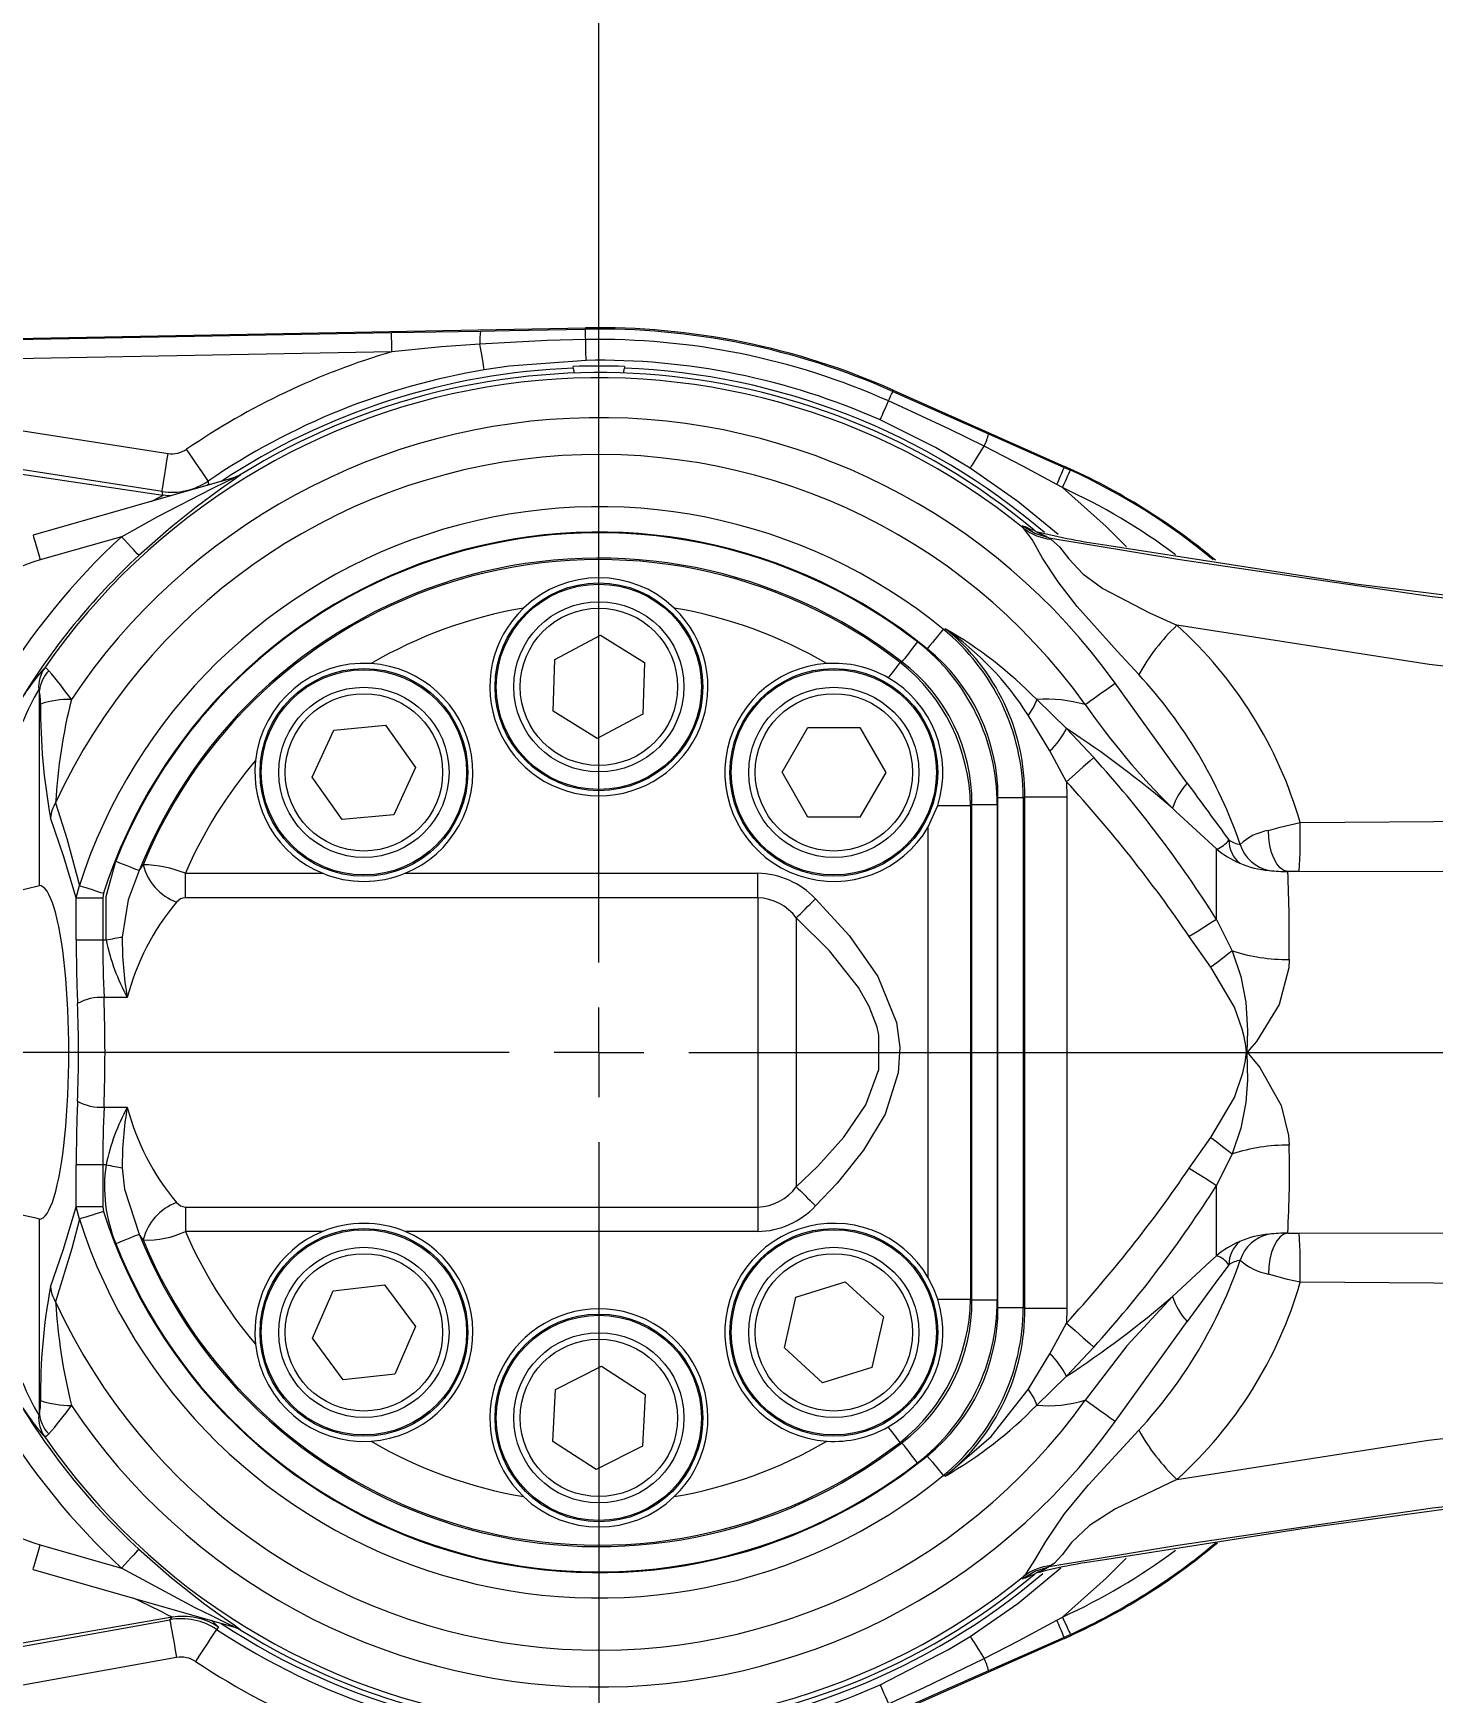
# Model space of a CAD drawing. Header units: millimetres. Extents: x 26 to 585, y 36 to 406.
# Drawn here: x 182.99 to 193.91, y 377.75 to 390.69 of the extents above; entities that cross this region are included whole.
import ezdxf

# ---------------------------------------------------------------- set-up
doc = ezdxf.new("R2010")
doc.units = ezdxf.units.MM
doc.styles.add('SLDTEXTSTYLE0', font='TXT', dxfattribs={"width": 0.605})
doc.dimstyles.new('SLDDIMSTYLE0', dxfattribs={"dimtxt": 3.5, "dimasz": 3.5, "dimexe": 0, "dimexo": 0.0625, "dimgap": 0.875, "dimtad": 1, "dimtoh": 1, "dimlfac": 10, "dimrnd": 1e-09, "dimzin": 12, "dimdsep": 46, "dimtxsty": 'SLDTEXTSTYLE0', "dimsah": 1, "dimcen": 0.09, "dimadec": 0, "dimazin": 0, "dimtfac": 1, "dimtdec": 3, "dimtofl": 0, "dimtmove": 0, "dimatfit": 3, "dimfxl": 1, "dimfrac": 2, "dimtolj": 1, "dimtzin": 12, "dimarcsym": 0})

# ---------------------------------------------------------------- blocks, each defined once
blk = doc.blocks.new('*D4')
at = {"color": 7, "linetype": 'Continuous', "lineweight": 0, "transparency": 16777216}
for p, q in [((115.108, 371.096), (115.108, 397.429)), ((187.405, 390.692), (187.405, 397.429)), ((115.108, 395.929), (187.405, 395.929))]:
    blk.add_line(p, q, dxfattribs=at)
for points in [[(115.108, 395.929), (118.608, 395.39), (118.608, 396.467)], [(187.405, 395.929), (183.905, 396.467), (183.905, 395.39)]]:
    blk.add_solid(points, dxfattribs=at)
at = {"color": 7, "linetype": 'Continuous', "lineweight": 0, "transparency": 16777216, "insert": (147.249, 400.441), "char_height": 3.5, "attachment_point": 1, "style": 'SLDTEXTSTYLE0'}
blk.add_mtext('723', dxfattribs=at)
blk = doc.blocks.new('*D9')
at = {"color": 7, "linetype": 'Continuous', "lineweight": 0, "transparency": 16777216}
for p, q in [((187.405, 390.692), (187.405, 397.429)), ((207.405, 386.646), (207.405, 397.429)), ((207.405, 395.929), (187.405, 395.929))]:
    blk.add_line(p, q, dxfattribs=at)
for points in [[(187.405, 395.929), (190.905, 395.39), (190.905, 396.467)], [(207.405, 395.929), (203.905, 396.467), (203.905, 395.39)]]:
    blk.add_solid(points, dxfattribs=at)
at = {"color": 7, "linetype": 'Continuous', "lineweight": 0, "transparency": 16777216, "insert": (193.398, 400.441), "char_height": 3.5, "attachment_point": 1, "style": 'SLDTEXTSTYLE0'}
blk.add_mtext('200', dxfattribs=at)
blk = doc.blocks.new('SW_CENTERMARKSYMBOL_2')
at = {"color": 0, "linetype": 'Continuous', "lineweight": 0}
for p, q in [((0, 0.7), (0, 7.945)), ((0, 0), (0, 0.35)), ((-0.7, 0), (-11.116, 0)), ((0, 0), (-0.35, 0)), ((0, 0), (0, -0.35)), ((0, 0), (0.35, 0)), ((0.7, 0), (23.753, 0)), ((0, -0.7), (0, -7.793))]:
    blk.add_line(p, q, dxfattribs=at)

msp = doc.modelspace()

# ---------------------------------------------------------------- linework, layer by layer
at = {"color": 7, "linetype": 'Continuous', "lineweight": 15}
for p, q in [((177.00463, 388.204596), (187.299998, 388.395295)), ((180.889965, 388.26829), (185.787834, 388.359008)), ((185.787834, 388.359008), (186.482573, 388.370619)), ((187.300194, 388.384722), (187.299998, 388.395295)), ((185.790605, 388.209245), (181.625236, 388.132093)), ((187.205292, 388.079999), (187.204642, 388.094101)), ((187.205292, 388.079999), (187.21192, 388.042758)), ((187.597341, 388.042758), (187.603969, 388.079999)), ((187.604619, 388.094101), (187.603969, 388.079999)), ((189.695651, 387.899361), (189.699943, 387.909017)), ((189.695651, 387.899361), (190.44329, 387.568102)), ((189.699943, 387.909017), (191.03588, 387.315069)), ((181.836815, 387.759266), (184.045685, 387.41592)), ((190.44329, 387.568102), (191.032518, 387.307511)), ((183.999641, 387.119506), (181.826306, 387.457357)), ((181.891728, 387.40376), (184.004504, 387.091241)), ((191.032518, 387.307511), (191.03588, 387.315069)), ((191.032518, 387.307511), (191.08097, 387.28566)), ((184.557028, 387.225971), (182.99414, 386.777816)), ((184.358586, 387.200842), (184.360153, 387.173782)), ((191.01866, 387.149439), (190.974427, 387.174056)), ((184.004504, 387.091241), (183.999641, 387.119506)), ((190.716268, 386.83239), (190.704287, 386.850665)), ((183.682276, 386.767075), (183.049268, 386.585567)), ((190.08931, 386.046551), (190.103574, 386.049733)), ((187.061335, 385.809527), (187.417675, 386.000202)), ((187.417675, 386.000202), (187.760968, 385.786937)), ((187.048287, 385.405598), (187.061335, 385.809527)), ((187.760968, 385.786937), (187.747926, 385.382996)), ((189.753438, 385.78702), (189.767487, 385.790656)), ((183.042056, 384.046254), (183.042056, 385.567925)), ((190.81815, 385.496674), (191.050089, 385.272072)), ((187.391586, 385.192333), (187.048287, 385.405598)), ((187.747926, 385.382996), (187.391586, 385.192333)), ((190.921623, 385.096631), (190.751202, 385.376094)), ((185.170258, 384.892283), (185.339243, 385.2594)), ((185.339243, 385.2594), (185.74167, 385.296605)), ((185.74167, 385.296605), (185.975111, 384.966705)), ((188.832427, 384.929917), (189.034874, 385.279701)), ((189.034874, 385.279701), (189.439018, 385.279272)), ((189.439018, 385.279272), (189.64072, 384.929071)), ((191.050089, 385.272072), (191.262574, 385.044835)), ((191.050441, 384.856723), (190.921623, 385.096631)), ((185.975111, 384.966705), (185.806126, 384.599588)), ((185.4037, 384.562371), (185.170258, 384.892283)), ((189.034135, 384.579704), (188.832427, 384.929917)), ((189.64072, 384.929071), (189.438278, 384.579275)), ((191.050441, 384.856723), (191.053749, 384.739862)), ((190.516044, 380.758117), (190.516044, 384.734414)), ((190.516044, 384.734414), (190.713377, 384.734414)), ((190.724857, 384.739862), (190.713377, 384.734414)), ((190.713377, 384.734414), (190.713377, 380.758117)), ((190.724857, 384.739862), (191.053749, 384.739862)), ((190.724857, 380.752669), (190.724857, 384.739862)), ((191.053749, 384.739862), (191.053749, 380.752669)), ((185.806126, 384.599588), (185.4037, 384.562371)), ((189.438278, 384.579275), (189.034135, 384.579704)), ((189.972425, 384.504018), (190.046484, 384.671519)), ((190.046484, 384.671519), (190.301318, 384.671519)), ((190.312798, 384.677146), (190.301318, 384.671519)), ((190.301318, 384.671519), (190.301318, 380.821011)), ((190.510131, 384.677146), (190.312798, 384.677146)), ((190.312798, 380.815385), (190.312798, 384.677146)), ((190.510131, 384.677146), (190.510131, 380.815385)), ((189.972425, 380.9885), (189.972425, 384.504018)), ((183.821155, 384.164045), (183.85166, 384.208963)), ((184.180678, 383.95227), (184.180678, 384.142683)), ((184.180678, 384.142683), (185.251064, 384.142683)), ((185.894311, 384.142683), (188.643862, 384.142683)), ((188.643862, 383.95227), (188.643862, 384.142683)), ((183.329583, 383.950839), (183.353938, 384.046767)), ((183.329583, 383.950839), (183.536393, 383.950839)), ((183.329583, 383.623765), (183.329583, 383.950839)), ((183.541829, 383.986435), (183.536393, 383.950839)), ((183.536393, 383.950839), (183.536393, 383.623765)), ((188.643862, 383.95227), (184.180678, 383.95227)), ((188.643862, 383.95227), (188.643862, 381.540261)), ((188.943858, 383.794139), (188.943858, 381.69838)), ((192.219825, 383.783016), (192.342437, 383.538423)), ((183.329583, 383.623765), (183.536393, 383.623765)), ((183.536393, 383.623765), (183.562488, 383.623765)), ((192.176152, 383.409701), (192.007692, 383.648477)), ((183.727957, 383.173762), (183.546383, 383.173762)), ((183.546383, 382.318769), (183.727957, 382.318769)), ((192.00768, 381.84403), (192.176152, 382.08283)), ((183.536393, 381.868766), (183.329583, 381.868766)), ((183.329583, 381.541691), (183.329583, 381.868766)), ((183.562488, 381.868766), (183.536393, 381.868766)), ((183.536393, 381.868766), (183.536393, 381.541691)), ((192.342437, 381.954119), (192.219813, 381.709502)), ((183.536393, 381.541691), (183.329583, 381.541691)), ((183.353938, 381.445763), (183.329583, 381.541691)), ((183.536393, 381.541691), (183.541829, 381.506095)), ((184.180678, 381.540261), (188.643862, 381.540261)), ((184.180678, 381.540261), (184.180678, 381.349836)), ((188.643862, 381.540261), (188.643862, 381.349836)), ((183.042056, 379.924605), (183.042056, 381.446276)), ((185.251064, 381.349836), (184.180678, 381.349836)), ((188.643862, 381.349836), (185.894311, 381.349836)), ((183.85166, 381.283567), (183.821155, 381.328473)), ((188.939477, 380.837021), (189.325304, 380.957327)), ((189.325304, 380.957327), (189.622403, 380.683337)), ((185.171188, 380.516873), (185.331959, 380.887661)), ((185.331959, 380.887661), (185.733456, 380.933831)), ((185.733456, 380.933831), (185.974188, 380.6092)), ((188.850749, 380.442736), (188.939477, 380.837021)), ((190.046484, 380.821011), (190.301318, 380.821011)), ((190.301318, 380.821011), (190.312798, 380.815385)), ((190.510131, 380.815385), (190.312798, 380.815385)), ((190.516044, 380.758117), (190.713377, 380.758117)), ((190.713377, 380.758117), (190.724857, 380.752669)), ((190.724857, 380.752669), (191.053749, 380.752669)), ((191.053749, 380.752669), (191.050441, 380.635808)), ((185.974188, 380.6092), (185.81341, 380.238412)), ((189.622403, 380.683337), (189.53367, 380.289052)), ((190.921623, 380.395899), (191.050441, 380.635808)), ((185.411913, 380.192242), (185.171188, 380.516873)), ((189.147843, 380.168758), (188.850749, 380.442736)), ((191.262574, 380.447696), (191.050089, 380.220447)), ((190.751202, 380.116437), (190.921623, 380.395899)), ((185.81341, 380.238412), (185.411913, 380.192242)), ((187.065686, 380.116377), (187.425781, 380.299852)), ((187.425781, 380.299852), (187.764723, 380.079744)), ((189.53367, 380.289052), (189.147843, 380.168758)), ((191.050089, 380.220447), (190.81815, 379.995857)), ((187.044538, 379.712782), (187.065686, 380.116377)), ((187.764723, 380.079744), (187.743575, 379.676149)), ((187.38348, 379.492674), (187.044538, 379.712782)), ((187.743575, 379.676149), (187.38348, 379.492674)), ((189.767487, 379.701875), (189.753438, 379.70551)), ((190.103574, 379.442797), (190.08931, 379.44598)), ((183.049268, 378.906963), (183.682276, 378.725455)), ((182.99414, 378.714714), (184.557028, 378.266559)), ((190.704287, 378.641866), (190.716268, 378.66014)), ((184.076787, 378.341315), (181.64025, 377.92109)), ((184.059406, 378.322706), (184.076787, 378.341315)), ((184.438051, 378.265522), (184.424306, 378.247462)), ((190.974427, 378.318463), (191.01866, 378.343079)), ((191.03588, 378.17745), (189.699943, 377.583514)), ((191.032518, 378.18502), (190.44329, 377.924428)), ((191.08097, 378.206859), (191.032518, 378.18502)), ((191.032518, 378.18502), (191.03588, 378.17745))]:
    msp.add_line(p, q, dxfattribs=at)
at = {"color": 8, "linetype": 'Continuous', "lineweight": 15}
msp.add_line((184.360153, 387.173782), (184.348918, 387.166295), dxfattribs=at)
at = {"color": 7, "linetype": 'Continuous', "lineweight": 15, "flags": 128}
for points in [[(185.790605, 388.209245), (185.790081, 388.237534), (185.789574, 388.264821), (185.789109, 388.290105), (185.788692, 388.312481), (185.788346, 388.331149), (185.788084, 388.345442), (185.787911, 388.354836), (185.787834, 388.359008)], [(186.482573, 388.370619), (186.707438, 388.374279), (187.300194, 388.384722)], [(187.30169, 388.303898), (187.30138, 388.320599), (187.301094, 388.335846), (187.300844, 388.349388), (187.300629, 388.360999), (187.300456, 388.370476), (187.300325, 388.377664), (187.300236, 388.382445), (187.300194, 388.384722)], [(186.477334, 388.268576), (186.178322, 388.246081), (185.790605, 388.209245)], [(187.30169, 388.303898), (187.00179, 388.295708), (186.477334, 388.268576)], [(186.510981, 388.068197), (186.510308, 388.072226), (186.508472, 388.083146), (186.505521, 388.100705), (186.501534, 388.124476), (186.496592, 388.153897), (186.490817, 388.188277), (186.48435, 388.226805), (186.477334, 388.268576)], [(187.304688, 388.141856), (187.304629, 388.145075), (187.304474, 388.153694), (187.304212, 388.167582), (187.303866, 388.186465), (187.303431, 388.209996), (187.302912, 388.237772), (187.302328, 388.269267), (187.30169, 388.303898)], [(187.304688, 388.141856), (186.705757, 388.097272), (186.510981, 388.068197)], [(189.596964, 387.677393), (189.598269, 387.680338), (189.601774, 387.688217), (189.607419, 387.700901), (189.61509, 387.718163), (189.624656, 387.73968), (189.635939, 387.76506), (189.64873, 387.793837), (189.662809, 387.825487)], [(189.662809, 387.825487), (189.669592, 387.840746), (189.675785, 387.854681), (189.681293, 387.867067), (189.686007, 387.877677), (189.689858, 387.886343), (189.692778, 387.892912), (189.694721, 387.897275), (189.695651, 387.899361)], [(190.408392, 387.472067), (190.139402, 387.604759), (189.662809, 387.825487)], [(190.299399, 387.300597), (190.029258, 387.461481), (189.596964, 387.677393)], [(184.358586, 387.200842), (184.354992, 387.206099), (184.345127, 387.220524), (184.329356, 387.243591), (184.308285, 387.274394), (184.282709, 387.311802), (184.253598, 387.354372), (184.222049, 387.400506), (184.189267, 387.448464)], [(190.299399, 387.300597), (190.301592, 387.304042), (190.307535, 387.313388), (190.317083, 387.328408), (190.330012, 387.348745), (190.346015, 387.373922), (190.364713, 387.403343), (190.385676, 387.436328), (190.408392, 387.472067)], [(190.974427, 387.174056), (190.710349, 387.31638), (190.408392, 387.472067)], [(183.999641, 387.119506), (184.000624, 387.125836), (184.003312, 387.143145), (184.007604, 387.170766), (184.013332, 387.207649), (184.020282, 387.252412), (184.028197, 387.30335), (184.036774, 387.358556), (184.045685, 387.41592)], [(183.682276, 386.767075), (183.965505, 386.925671), (184.389479, 387.142525), (184.511645, 387.2017), (184.546317, 387.218855), (184.553892, 387.222836), (184.557343, 387.224827), (184.559114, 387.226198), (184.557993, 387.226222), (184.557028, 387.225971)], [(184.608764, 387.248836), (184.607966, 387.246297), (184.598095, 387.237988), (184.566576, 387.214957), (184.45511, 387.13629), (184.265263, 386.996446), (184.071071, 386.842273), (183.81796, 386.620519)], [(184.608764, 387.248836), (184.558047, 387.226258), (184.557028, 387.225971)], [(191.01866, 387.149439), (191.030432, 387.175176), (191.04178, 387.199996), (191.052301, 387.222991), (191.061611, 387.24334), (191.069377, 387.260328), (191.075326, 387.273321), (191.079236, 387.281869), (191.08097, 387.28566)], [(190.912075, 386.757598), (190.802206, 386.790798), (190.704287, 386.850665)], [(190.704287, 386.850665), (190.727443, 386.845742), (190.772558, 386.824177), (190.798337, 386.817227)], [(191.613627, 385.693059), (191.445793, 385.874329), (191.133703, 386.221419), (190.984131, 386.413715), (190.864224, 386.600695), (190.781594, 386.744402), (190.716268, 386.83239)], [(190.826667, 386.800323), (190.87844, 386.777435), (190.912075, 386.757598)], [(183.81796, 386.620519), (183.814181, 386.624596), (183.805669, 386.633799), (183.792717, 386.647783), (183.775801, 386.666057), (183.75553, 386.687956), (183.732624, 386.712692), (183.707912, 386.739383), (183.682276, 386.767075)], [(190.912075, 386.757598), (191.918684, 386.592076), (193.900789, 386.300478), (195.89544, 386.084614), (196.889771, 386.017571), (197.886826, 385.983417)], [(190.912075, 386.757598), (190.918011, 386.753199), (190.928877, 386.747275)], [(190.928877, 386.747275), (190.995909, 386.689089), (191.067607, 386.594556), (191.177894, 386.477087), (191.333337, 386.363528), (191.698534, 386.172102), (191.910906, 386.0759)], [(191.365535, 386.700175), (193.302549, 386.399958), (195.243115, 386.161516), (196.771658, 386.040423), (197.851432, 386.009321)], [(190.08931, 386.046551), (190.080971, 386.036287), (190.069921, 386.022709), (190.056426, 386.006115), (190.040798, 385.986898), (190.023399, 385.965512), (190.004636, 385.942445), (189.984942, 385.918246), (189.964784, 385.893462)], [(197.877837, 385.434315), (196.863479, 385.471366), (195.849735, 385.54431), (193.876846, 385.770748), (191.910906, 386.0759)], [(189.888484, 385.946546), (189.868892, 385.921309), (189.849765, 385.896657), (189.831532, 385.873173), (189.814628, 385.851393), (189.799447, 385.831831), (189.786334, 385.814927), (189.775599, 385.801099), (189.767487, 385.790656)], [(189.753438, 385.78702), (189.746351, 385.777841), (189.73781, 385.766778), (189.727868, 385.753916), (189.716614, 385.739348), (189.704127, 385.723183), (189.690501, 385.70554), (189.675839, 385.686562), (189.660252, 385.66638)], [(191.196162, 385.457955), (191.212393, 385.469566), (191.233123, 385.484395), (191.258038, 385.502205), (191.286744, 385.522745), (191.318799, 385.545669), (191.353703, 385.570631), (191.390909, 385.597239), (191.429842, 385.625086)], [(191.992254, 384.845493), (191.903634, 384.967301), (191.429842, 385.625086)], [(183.042056, 385.567925), (183.041615, 385.569964), (183.040197, 385.574196), (183.039446, 385.575245), (183.037783, 385.57528), (183.036954, 385.574303)], [(190.81815, 385.496674), (190.796388, 385.443721), (190.751202, 385.376094)], [(191.262574, 385.044835), (191.231168, 385.016988), (191.180665, 384.972201), (191.117174, 384.915898), (191.050441, 384.856723)], [(183.168972, 384.692595), (183.255858, 384.412501), (183.353938, 384.046767)], [(192.220301, 384.331939), (191.903294, 384.625349), (191.877593, 384.650073)], [(183.329583, 383.950839), (183.231384, 384.278689), (183.129693, 384.574888)], [(192.625863, 384.476004), (192.716135, 384.502778), (192.871965, 384.538601)], [(192.775238, 384.155748), (192.745657, 384.164379), (192.717243, 384.184513), (192.69113, 384.215377), (192.668344, 384.255741), (192.649795, 384.304009), (192.636205, 384.358261), (192.628122, 384.416364), (192.625863, 384.476004)], [(192.871965, 384.538601), (194.957156, 384.554038), (198.138959, 384.567771)], [(183.562488, 383.623765), (183.56281, 383.961759), (183.637662, 384.236644)], [(183.637662, 384.236644), (183.667363, 384.224901), (183.696378, 384.213422), (183.724029, 384.202478), (183.749665, 384.192333), (183.77269, 384.183226), (183.79258, 384.175358), (183.808858, 384.168909), (183.821155, 384.164045)], [(183.821155, 384.164045), (183.734996, 383.935271), (183.6891, 383.645723)], [(192.864008, 384.15694), (192.808146, 384.156511), (192.775238, 384.155748)], [(198.123975, 384.151957), (194.950742, 384.154187), (192.864008, 384.15694)], [(182.451172, 383.946262), (182.641763, 383.958743), (182.810653, 383.989368), (182.94831, 384.024678), (183.032597, 384.045372), (183.042056, 384.046254)], [(183.353938, 384.046767), (183.366532, 384.042714), (183.383203, 384.037361), (183.403564, 384.030829), (183.427144, 384.023259), (183.453394, 384.014831), (183.481706, 384.005747), (183.511413, 383.996198), (183.541829, 383.986435)], [(188.943858, 383.794139), (188.959295, 383.809541), (188.976027, 383.82623), (188.993884, 383.84404), (189.012701, 383.862815), (189.032299, 383.882354), (189.052487, 383.9025), (189.073075, 383.923028), (189.093859, 383.943758)], [(189.093859, 383.943758), (189.356549, 383.656178), (189.578153, 383.337317), (189.723743, 382.978282), (189.749909, 382.783399), (189.738179, 382.587204), (189.635379, 382.265125), (189.468063, 381.982694), (189.261604, 381.726167), (189.093859, 381.548772)], [(188.943858, 381.69838), (189.111609, 381.859849), (189.31535, 382.085309), (189.485378, 382.335875), (189.588178, 382.611404), (189.588434, 382.87978), (189.573742, 382.943151), (189.512945, 383.103011), (189.428152, 383.251999), (189.203239, 383.537684), (188.943858, 383.794139)], [(192.219825, 383.783016), (192.180038, 383.75778), (192.128302, 383.724973), (192.068953, 383.687327), (192.007692, 383.648477)], [(183.562488, 383.623765), (183.579499, 383.626709), (183.596397, 383.629642), (183.613063, 383.632539), (183.629389, 383.635364), (183.645255, 383.638118), (183.660568, 383.640776), (183.675213, 383.643315), (183.6891, 383.645723)], [(192.342437, 383.538423), (192.307026, 383.511005), (192.265982, 383.479235), (192.221499, 383.444796), (192.176152, 383.409701)], [(192.342437, 383.538423), (192.408581, 383.337317), (192.447401, 383.136533), (192.462654, 382.91565), (192.455924, 382.745467), (192.461796, 382.5299), (192.447425, 382.35626), (192.40839, 382.154773), (192.342437, 381.954119)], [(192.785854, 383.470164), (192.783106, 383.406506), (192.707545, 383.118651), (192.531783, 382.831559), (192.476703, 382.767461), (192.47436, 382.764707), (192.463953, 382.749472), (192.463429, 382.746086), (192.463876, 382.743321), (192.468793, 382.734738), (192.481394, 382.719658), (192.557777, 382.628057), (192.723955, 382.333253), (192.78189, 382.09872), (192.785866, 382.022355)], [(192.176152, 382.08283), (192.360658, 382.393656), (192.425878, 382.585941), (192.443473, 382.668815), (192.453111, 382.745478), (192.447753, 382.798157), (192.434842, 382.867894), (192.42037, 382.927785), (192.360551, 383.099089), (192.176152, 383.409701)], [(192.176152, 382.08283), (192.221499, 382.047735), (192.265982, 382.013295), (192.307026, 381.981526), (192.342437, 381.954119)], [(183.562488, 381.868766), (183.579499, 381.865821), (183.596397, 381.862889), (183.613063, 381.859992), (183.629389, 381.857167), (183.645255, 381.854413), (183.660568, 381.851754), (183.675213, 381.849215), (183.6891, 381.846807)], [(183.6891, 381.846807), (183.706678, 381.680677), (183.821155, 381.328473)], [(192.00768, 381.84403), (192.068941, 381.805179), (192.12829, 381.767533), (192.180027, 381.734727), (192.219813, 381.709502)], [(188.943858, 381.69838), (188.959295, 381.68299), (188.976027, 381.666301), (188.993884, 381.648491), (189.012701, 381.629715), (189.032299, 381.610165), (189.052487, 381.59003), (189.073075, 381.569503), (189.093859, 381.548772)], [(183.129693, 380.917642), (183.231045, 381.212793), (183.329583, 381.541691)], [(183.541829, 381.506095), (183.511413, 381.49632), (183.481706, 381.486783), (183.453394, 381.4777), (183.427144, 381.469271), (183.403564, 381.461702), (183.383203, 381.455157), (183.366532, 381.449805), (183.353938, 381.445763)], [(183.353938, 381.445763), (183.294708, 381.216786), (183.168972, 380.799935)], [(183.637662, 381.255875), (183.667363, 381.267629), (183.696378, 381.279109), (183.724029, 381.290052), (183.749665, 381.300197), (183.77269, 381.309305), (183.79258, 381.317172), (183.808858, 381.32361), (183.821155, 381.328473)], [(192.775238, 381.336782), (192.745657, 381.328151), (192.717243, 381.308005), (192.69113, 381.277142), (192.668344, 381.236778), (192.649795, 381.188522), (192.636205, 381.13427), (192.628122, 381.076167), (192.625863, 381.016526)], [(192.775238, 381.336782), (192.82893, 381.335733), (192.864008, 381.33559)], [(192.864008, 381.33559), (194.950742, 381.338344), (198.123975, 381.340573)], [(191.877593, 380.842445), (192.169733, 381.11547), (192.220283, 381.160567)], [(192.315973, 381.090031), (192.202229, 380.936168), (191.992254, 380.647037)], [(190.046484, 380.821011), (190.013886, 380.906961), (189.972425, 380.9885)], [(192.871965, 380.95393), (192.773766, 380.975113), (192.625863, 381.016526)], [(191.877593, 380.842445), (191.52096, 380.458389), (191.196162, 380.034576)], [(198.138959, 380.924759), (194.957156, 380.938492), (192.871965, 380.95393)], [(191.050441, 380.635808), (191.117174, 380.576632), (191.180665, 380.52033), (191.231168, 380.475543), (191.262574, 380.447696)], [(191.429842, 379.867444), (191.897381, 380.51661), (191.992254, 380.647037)], [(190.103574, 379.442797), (190.463717, 379.750285), (190.751202, 380.116437)], [(190.751202, 380.116437), (190.796388, 380.048809), (190.81815, 379.995857)], [(191.910906, 379.416619), (193.873597, 379.721329), (195.84973, 379.948221), (196.86221, 380.021093), (197.877837, 380.058215)], [(183.036954, 379.918227), (183.037538, 379.917476), (183.039362, 379.917202), (183.039994, 379.917977), (183.041699, 379.922912), (183.042056, 379.924605)], [(191.429842, 379.867444), (191.390909, 379.895292), (191.353703, 379.921899), (191.318799, 379.946862), (191.286744, 379.969785), (191.258038, 379.990313), (191.233123, 380.008135), (191.212393, 380.022965), (191.196162, 380.034576)], [(189.753438, 379.70551), (189.746351, 379.71469), (189.73781, 379.725752), (189.727868, 379.738615), (189.716614, 379.753182), (189.704127, 379.769347), (189.690501, 379.78699), (189.675839, 379.805968), (189.660252, 379.82615)], [(190.716268, 378.66014), (190.738286, 378.68434), (190.804321, 378.786872), (190.888638, 378.932987), (191.035486, 379.14866), (191.222406, 379.373787), (191.613627, 379.799471)], [(183.115811, 379.770801), (183.09725, 379.753182), (183.085359, 379.747103), (183.08372, 379.747412)], [(189.888484, 379.545985), (189.868892, 379.571221), (189.849765, 379.595874), (189.831532, 379.619358), (189.814628, 379.641137), (189.799447, 379.6607), (189.786334, 379.677604), (189.775599, 379.691432), (189.767487, 379.701875)], [(189.964784, 379.599068), (189.984942, 379.574285), (190.004636, 379.550073), (190.023399, 379.527018), (190.040798, 379.50562), (190.056426, 379.486416), (190.069921, 379.469822), (190.080971, 379.456244), (190.08931, 379.44598)], [(197.886826, 379.509113), (196.890862, 379.475019), (195.89544, 379.407904), (193.903858, 379.192446), (191.918666, 378.900454), (190.912075, 378.734932)], [(191.910906, 379.416619), (191.432483, 379.187069), (191.229297, 379.057489), (191.088963, 378.924439), (191.016127, 378.829179), (190.953428, 378.761039), (190.928877, 378.745256)], [(197.836692, 379.484723), (197.003616, 379.464159), (195.705898, 379.374812), (194.410879, 379.238639), (192.887242, 379.03224), (191.365535, 378.792355)], [(183.81796, 378.872011), (183.814181, 378.867934), (183.805669, 378.858731), (183.792717, 378.844748), (183.775801, 378.826473), (183.75553, 378.804574), (183.732624, 378.779838), (183.707912, 378.753135), (183.682276, 378.725455)], [(183.81796, 378.872011), (184.073729, 378.648339), (184.333427, 378.444598), (184.45173, 378.358648), (184.560878, 378.281615), (184.594412, 378.257356), (184.607364, 378.24683), (184.608764, 378.243695)], [(184.557028, 378.266559), (184.557683, 378.26638), (184.55912, 378.266309), (184.55754, 378.267584), (184.556652, 378.268121), (184.545744, 378.273974), (184.542246, 378.27575), (184.505398, 378.293858), (184.385766, 378.351805), (184.255786, 378.416012), (183.682276, 378.725455)], [(190.704287, 378.641866), (190.802206, 378.701732), (190.912075, 378.734932)], [(190.798337, 378.675304), (190.772558, 378.668354), (190.727449, 378.646789), (190.704287, 378.641866)], [(190.912075, 378.734932), (190.87844, 378.715084), (190.826667, 378.692208)], [(190.928877, 378.745256), (190.915311, 378.737698), (190.912075, 378.734932)], [(180.546976, 377.691314), (181.313235, 377.828644), (184.059406, 378.322706)], [(184.059406, 378.322706), (184.060455, 378.316877), (184.063507, 378.299973), (184.068436, 378.272639), (184.075058, 378.235922), (184.083123, 378.191219), (184.09232, 378.140245), (184.102292, 378.084955), (184.112663, 378.027473)], [(184.424306, 378.247462), (184.420789, 378.242145), (184.411133, 378.227566), (184.395708, 378.204284), (184.37509, 378.173158), (184.350068, 378.135393), (184.321583, 378.092394), (184.29072, 378.045807), (184.258635, 377.997372)], [(184.608764, 378.243695), (184.558047, 378.266261), (184.557028, 378.266559)], [(190.408392, 378.020463), (190.675063, 378.157578), (190.974427, 378.318463)], [(191.01866, 378.343079), (191.030432, 378.317354), (191.04178, 378.292535), (191.052301, 378.269539), (191.061611, 378.24919), (191.069377, 378.232203), (191.075326, 378.219209), (191.079236, 378.210662), (191.08097, 378.206859)], [(189.596964, 377.815125), (190.131308, 378.089342), (190.299399, 378.191934)], [(190.299399, 378.191934), (190.301592, 378.188489), (190.307535, 378.179143), (190.317083, 378.164122), (190.330012, 378.143785), (190.346015, 378.118608), (190.364713, 378.089175), (190.385676, 378.056202), (190.408392, 378.020463)], [(184.112663, 378.027473), (181.366188, 377.533374), (180.523444, 377.382372)], [(189.662809, 377.667032), (189.935864, 377.791319), (190.408392, 378.020463)], [(190.44329, 377.924428), (190.134759, 377.788017), (189.695651, 377.593169)], [(189.596964, 377.815125), (189.598269, 377.812193), (189.601774, 377.804313), (189.607419, 377.791629), (189.61509, 377.774368), (189.624656, 377.75285), (189.635939, 377.727471), (189.64873, 377.698694), (189.662809, 377.667032)]]:
    msp.add_lwpolyline(points, dxfattribs=at)
at = {"color": 8, "linetype": 'Continuous', "lineweight": 15, "flags": 128}
for points in [[(190.985734, 386.783252), (190.670092, 387.04258), (190.299399, 387.300597)], [(183.912928, 387.041281), (183.989085, 387.080024), (184.004504, 387.091241)], [(184.069003, 387.086032), (184.050978, 387.08664), (184.004504, 387.091241)], [(191.01866, 387.149439), (191.36029, 386.845289), (191.518069, 386.686931)], [(182.99414, 386.777816), (182.99476, 386.775646), (182.997544, 386.765931), (183.002455, 386.748824), (183.00928, 386.725018), (183.017744, 386.69549), (183.027507, 386.661456), (183.038158, 386.62431), (183.049268, 386.585567)], [(182.99414, 378.714714), (182.99476, 378.716884), (182.997544, 378.726599), (183.002455, 378.743706), (183.00928, 378.767512), (183.017744, 378.79704), (183.027507, 378.831075), (183.038158, 378.86822), (183.049268, 378.906963)], [(191.514362, 378.801737), (191.36029, 378.647242), (191.01866, 378.343079)], [(190.299399, 378.191934), (190.670092, 378.44995), (191.00591, 378.727255)], [(184.387047, 378.315304), (184.393574, 378.309939), (184.438051, 378.265522)]]:
    msp.add_lwpolyline(points, dxfattribs=at)
at = {"color": 7, "linetype": 'Continuous', "lineweight": 15}
for centre, radius in [((187.40463, 385.596264), 0.81), ((187.40463, 385.596264), 0.8), ((187.40463, 385.596264), 0.6635), ((187.40463, 385.596264), 0.6135), ((185.572686, 384.929491), 0.81), ((185.572686, 384.929491), 0.8), ((189.236575, 384.929491), 0.81), ((189.236575, 384.929491), 0.8), ((185.572686, 384.929491), 0.6635), ((185.572686, 384.929491), 0.6135), ((189.236575, 384.929491), 0.6635), ((189.236575, 384.929491), 0.6135), ((185.572686, 380.563038), 0.81), ((185.572686, 380.563038), 0.8), ((189.236575, 380.563038), 0.81), ((189.236575, 380.563038), 0.8), ((185.572686, 380.563038), 0.6635), ((189.236575, 380.563038), 0.6635), ((185.572686, 380.563038), 0.6135), ((189.236575, 380.563038), 0.6135), ((187.40463, 379.896264), 0.81), ((187.40463, 379.896264), 0.8), ((187.40463, 379.896264), 0.6635), ((187.40463, 379.896264), 0.6135)]:
    msp.add_circle(centre, radius, dxfattribs=at)
for centre, radius, start, end in [((186.98649, 388.29359), 0.50977, 171.3090184, 182.8126165), ((187.40463, 382.746264), 5.65, 66.0305177, 91.0611397), ((187.40463, 382.746264), 5.63943, 66.0305177, 91.0611397), ((187.40463, 382.746264), 5.696421, 106.4596495, 124.3643659), ((187.40463, 382.746264), 5.55859, 66.0305177, 91.0611397), ((187.40463, 382.746264), 5.337461, 92.1403185, 123.4768926), ((187.40463, 382.746264), 5.351577, 87.8583591, 92.1416409), ((187.40463, 382.746264), 5.39652, 66.0305177, 91.0611397), ((187.40463, 382.746264), 5.337461, 49.4050005, 87.8596815), ((187.40463, 382.746264), 5.259597, 50.9766299, 145.2380723), ((187.40463, 382.746264), 5.396443, 99.5320614, 124.3643659), ((187.40463, 382.746264), 5.3, 50.1841453, 121.8381555), ((187.40463, 382.746264), 4.948729, 35.5722313, 146.2113551), ((189.949287, 387.693261), 0.509611, 334.2754726, 345.7828715), ((184.0763, 387.613858), 0.200292, 261.2078995, 304.3338014), ((187.40463, 382.746264), 4.661436, 35.5722313, 155.3206785), ((186.076833, 389.385269), 5.373629, 335.701319, 337.2532754), ((189.00463, 382.746264), 5, 50.1147925, 66.0305177), ((184.076365, 387.61361), 0.500026, 261.1736158, 304.3614608), ((187.40463, 382.746264), 4.254337, 50.8726532, 162.2004783), ((187.40463, 382.746264), 4.057001, 50.8726532, 162.2004783), ((187.40463, 382.746264), 4.051088, 52.183686, 158.4140017), ((190.970902, 387.160344), 0.415202, 232.1730729, 264.1908787), ((190.868888, 386.903275), 0.111273, 230.6516418, 247.7013495), ((192.229112, 392.642071), 6.004323, 256.3617891, 261.730701), ((187.40463, 382.746264), 5.479311, 132.7926195, 164.8646696), ((183.40463, 385.346264), 1.289244, 106, 180), ((187.40463, 382.746264), 5.279585, 132.7926195, 148.8522589), ((187.40463, 382.746264), 3.853753, 52.183686, 158.4140017), ((187.40463, 382.746264), 3.842276, 52.3159351, 157.6238219), ((187.404631, 385.596226), 0.850031, 46.2351394, 133.7648606), ((187.40463, 382.746264), 3.513384, 99.6338128, 120.3661872), ((187.40463, 385.596264), 0.85, 133.7668738, 46.2331262), ((187.40463, 382.746264), 3.513384, 59.6338128, 80.3661872), ((189.00548, 384.726594), 1.707914, 0.2623245, 50.6102222), ((189.077788, 384.760919), 1.647203, 359.2675323, 51.4832185), ((188.754587, 384.104705), 2.367045, 32.4878442, 55.2565125), ((188.508336, 383.250458), 3.221913, 44.2002529, 60.3222548), ((193.038504, 384.893473), 1.633894, 133.6403402, 150.7005307), ((189.700512, 383.62499), 3.300424, 16.0702729, 47.9537516), ((188.911334, 384.681103), 1.598802, 359.8581685, 52.3253731), ((189.028874, 384.737713), 1.487173, 359.872905, 50.9999263), ((184.472228, 384.514803), 1.855163, 138.4568165, 148.7536187), ((183.318537, 385.58902), 0.281967, 146.3855419, 182.9919211), ((183.059876, 385.678715), 0.070554, 37.5529712, 70.2481449), ((185.572669, 384.929506), 0.849981, 86.2319298, 173.7677118), ((185.572686, 384.929491), 0.85, 292.2333974, 86.2331262), ((189.236575, 384.929491), 0.85, 93.7668738, 329.9635587), ((189.236627, 384.929645), 0.849845, 60.1009567, 93.7710753), ((188.857344, 384.654605), 1.444073, 0.6710878, 51.6449746), ((188.933768, 384.692084), 1.379111, 359.3793638, 52.8046997), ((183.304578, 385.536608), 0.264383, 135.5604674, 173.1970881), ((180.891451, 383.788072), 2.947331, 35.4714972, 41.0005563), ((189.236563, 384.929489), 0.850012, 342.3326735, 60.1024584), ((188.856103, 383.148778), 3.751974, 18.9395503, 42.6967515), ((184.569494, 384.658473), 1.785336, 149.1378931, 158.1771024), ((182.519093, 385.467689), 0.532482, 359.3297006, 10.8503074), ((183.275432, 384.805094), 0.693501, 88.6500656, 108.8349948), ((187.625572, 384.425711), 4.464583, 166.0977125, 176.5729279), ((190.898997, 384.421362), 1.078347, 74.0037008, 94.2996771), ((187.79758, 385.433105), 4.746125, 179.6576998, 190.417804), ((195.852334, 388.694006), 5.67027, 214.7994035, 225.4943822), ((190.455828, 385.572464), 0.665869, 314.3892863, 333.1839252), ((186.421063, 378.252187), 8.408726, 49.5403153, 56.5984875), ((187.40463, 382.746264), 3.513384, 139.6338128, 156.5806124), ((185.572686, 384.929491), 0.85, 173.7668738, 247.7666026), ((184.556374, 378.963317), 9.053064, 32.1666192, 42.203315), ((183.144327, 377.609666), 10.72504, 34.2674907, 42.5096027), ((192.336438, 384.512197), 0.479113, 135.9207109, 163.275212), ((254.677067, 430.312415), 77.43789, 215.95435159, 216.3603184), ((183.39735, 384.550977), 0.268723, 148.1967238, 174.8950851), ((192.686879, 384.07517), 0.405451, 98.655284, 134.0548032), ((188.709505, 384.43447), 4.163762, 356.1781901, 1.4330422), ((-148.849899, 384.353758), 341.070201, 359.90412212, 359.99633477), ((192.169731, 384.500676), 0.176152, 286.6835372, 326.1231452), ((192.700367, 384.912087), 0.753017, 230.3925907, 246.590642), ((192.557363, 384.40513), 0.241399, 180.6272371, 229.689591), ((192.447331, 384.599627), 0.236891, 236.3249057, 259.6942307), ((192.689906, 384.456867), 0.298924, 197.5845945, 258.4030654), ((184.261063, 384.311896), 0.422144, 194.112901, 249.3719142), ((183.840632, 383.30445), 0.90458, 67.9190569, 89.3014355), ((192.686807, 384.879547), 0.717768, 246.5520046, 265.4458152), ((185.572688, 384.929598), 0.850105, 247.7694615, 292.2305385), ((188.626579, 383.495143), 0.647771, 43.8325373, 88.4711125), ((192.784421, 385.595283), 1.439564, 263.834667, 269.6345227), ((182.884416, 383.659724), 9.903252, 358.90322, 2.8709733), ((184.184526, 383.861265), 0.091086, 92.421293, 142.4189449), ((188.628629, 383.559739), 0.392827, 36.6339846, 87.7776422), ((185.551683, 382.701293), 1.883933, 139.8189026, 165.4758196), ((185.186563, 383.965522), 1.659643, 191.8834789, 208.4939866), ((186.176389, 383.61292), 2.487505, 179.2444016, 190.1686141), ((192.772288, 384.8564), 1.386302, 251.9365581, 270.5607001), ((183.522366, 382.802691), 0.371847, 86.2967975, 119.4445966), ((183.522367, 382.689924), 0.371931, 240.5626077, 273.7022758), ((185.186149, 381.527161), 1.659207, 151.5038141, 168.1187204), ((186.176389, 381.879611), 2.487505, 169.8313859, 180.7555984), ((185.551556, 382.791152), 1.883788, 194.5226399, 220.1818877), ((192.772292, 380.635631), 1.38679, 89.439193, 108.0570668), ((184.906237, 381.801633), 7.882719, 356.6192539, 1.6045299), ((184.717724, 381.699404), 1.167584, 171.659656, 202.3255826), ((183.306613, 387.754322), 10.51856, 317.4092251, 325.8132754), ((188.631166, 381.927996), 0.387943, 271.8753856, 323.7094241), ((184.557004, 386.528708), 9.052258, 317.7963733, 327.8338584), ((92.232727, 381.349265), 99.987735, 359.89187052, 0.20642616), ((182.160914, 378.035213), 3.523033, 75.5160456, 85.2741339), ((187.40463, 382.746264), 4.057001, 197.7995217, 309.1273468), ((184.261043, 381.180636), 0.422124, 110.6262023, 165.8866596), ((184.18673, 381.635533), 0.095465, 218.8102326, 266.3652812), ((188.635384, 381.977432), 0.627653, 270.7739554, 316.9249342), ((187.40463, 382.746264), 4.254337, 197.7995217, 309.1273468), ((183.884566, 381.970101), 0.687321, 267.2558994, 295.5196182), ((187.40463, 382.746264), 3.513384, 203.4193876, 220.3661872), ((185.572686, 380.563038), 0.85, 112.2333974, 186.2331262), ((185.572688, 380.563183), 0.849861, 67.7627578, 112.2372422), ((185.572686, 380.563038), 0.85, 273.7668738, 67.7666026), ((189.236575, 380.563038), 0.85, 30.0364413, 266.2331262), ((187.40463, 382.746264), 5.479311, 195.1353304, 227.2073805), ((187.40463, 382.746264), 4.051088, 201.5859983, 307.816314), ((187.40463, 382.746264), 3.853753, 201.5859983, 307.816314), ((187.40463, 382.746264), 3.842276, 202.3761781, 307.6840649), ((192.700751, 380.579823), 0.753733, 113.4185674, 129.6020063), ((192.557316, 381.087413), 0.241357, 130.3077154, 179.3785407), ((192.678626, 380.645865), 0.684363, 94.090016, 113.9163866), ((192.689906, 381.035664), 0.298924, 101.5969346, 162.4154055), ((192.777486, 380.0188), 1.317984, 90.0977068, 96.4331035), ((188.709505, 381.05806), 4.163762, 358.5669578, 3.8218099), ((188.869953, 382.33549), 3.736194, 317.2523415, 341.1113567), ((192.165561, 380.986156), 0.182794, 34.6289899, 72.5803961), ((192.446126, 380.895929), 0.2337, 100.1479236, 123.8434743), ((192.718741, 381.481671), 0.474327, 228.5819163, 258.7079966), ((187.438012, 380.091122), 4.386883, 169.1401592, 180.784337), ((183.39735, 380.941553), 0.268723, 185.1049149, 211.8032762), ((186.567758, 387.045169), 8.165055, 303.2960544, 310.5651428), ((192.336505, 380.980382), 0.479194, 196.7293176, 224.0778107), ((189.722109, 381.854019), 3.275935, 311.9239736, 344.0524013), ((187.761021, 381.08746), 4.601041, 183.5828239, 193.7465357), ((187.40463, 382.746264), 4.661436, 204.6793215, 324.4277687), ((187.40463, 379.896264), 0.85, 313.7668738, 226.2331262), ((189.23657, 380.563038), 0.850006, 299.897207, 17.667661), ((188.857375, 380.83791), 1.444042, 308.3544367, 359.3295009), ((188.933855, 380.800403), 1.379024, 307.1934831, 0.6224534), ((188.911313, 380.811437), 1.598823, 307.6749981, 0.1414602), ((189.028937, 380.754788), 1.48711, 308.998923, 0.1282457), ((189.005481, 380.765936), 1.707914, 309.3897688, 359.7376846), ((189.080138, 380.730497), 1.644868, 308.4769085, 0.7723407), ((185.572699, 380.563046), 0.850013, 186.233521, 273.7659475), ((190.456042, 379.920243), 0.665594, 26.8098703, 45.6132068), ((183.40463, 380.146264), 1.289244, 180, 254), ((184.589916, 380.84417), 1.808054, 201.8798028, 210.8052017), ((184.680412, 381.131185), 2.112878, 211.875745, 220.9138198), ((187.40463, 382.746264), 5.279585, 211.1477411, 227.2073805), ((182.620981, 380.015766), 0.43083, 347.7842047, 2.0357873), ((183.304616, 379.955927), 0.264422, 186.8028122, 224.4361692), ((183.275432, 380.687437), 0.693501, 251.1650052, 271.3499344), ((181.093701, 381.545002), 2.690115, 318.7362639, 324.7946562), ((187.40463, 382.746264), 4.948729, 213.7886449, 324.4277687), ((188.508243, 382.242192), 3.222063, 299.6781221, 315.7993701), ((190.911832, 380.945863), 0.954615, 264.3681756, 287.3284466), ((183.318495, 379.903499), 0.281926, 177.0053084, 213.6172285), ((189.236563, 380.563071), 0.850038, 266.2341223, 299.8965489), ((193.038897, 380.599326), 1.634369, 209.3009352, 226.3564654), ((187.40463, 382.746264), 5.259597, 214.7619277, 309.0233701), ((187.40463, 382.746264), 3.513384, 239.6338128, 260.3661872), ((187.40463, 382.746264), 3.513384, 279.6338128, 300.3661872), ((187.404631, 379.896293), 0.850023, 226.2346016, 313.7653984), ((189.00463, 382.746264), 5, 293.9694823, 310.1299355), ((191.943736, 374.324308), 4.505304, 97.3735514, 104.5298041), ((187.40463, 382.746264), 5.337461, 236.5231074, 310.4347667), ((187.40463, 382.746264), 5.3, 238.1618445, 309.8158547), ((190.970902, 378.332186), 0.415202, 95.8091213, 127.8269271), ((190.868837, 378.589341), 0.111174, 112.2910078, 129.3560009), ((184.148136, 377.830587), 0.500054, 56.4763902, 100.2206417), ((184.161962, 377.848432), 0.500189, 56.4978606, 99.8044926), ((187.40463, 382.746264), 5.396443, 236.4767436, 267.2776243), ((186.089079, 376.112395), 5.360351, 22.7467338, 24.3024179), ((184.148196, 377.830792), 0.199864, 56.4564113, 100.2406763), ((187.40463, 382.746264), 5.696421, 236.4767436, 260.3500361), ((189.949287, 377.799269), 0.509611, 14.2171285, 25.7245274), ((187.40463, 382.746264), 5.39652, 275.7485459, 293.9694823)]:
    msp.add_arc(centre, radius, start, end, dxfattribs=at)
at = {"color": 8, "linetype": 'Continuous', "lineweight": 15}
for centre, radius, start, end in [((189.00463, 382.746264), 4.991727, 50.2982898, 65.4204583), ((189.00463, 382.746264), 4.841933, 53.2632082, 65.4204583), ((189.00463, 382.746264), 4.991727, 294.5795417, 310.0527327), ((189.00463, 382.746264), 4.841933, 294.5795417, 306.7196125), ((181.903469, 374.336434), 4.556576, 61.5127601, 65.7397684)]:
    msp.add_arc(centre, radius, start, end, dxfattribs=at)
at = {"color": 7, "linetype": 'Continuous', "lineweight": 15}
for centre, major_axis, ratio, start_param, end_param in [((183.042794, 382.746264), (0, 1.3), 0.176326981, 3.138370412, 6.286407549), ((183.719266, 383.623761), (0, 2.21), 0.176326981, 1.570796327, 1.797738426), ((183.926076, 383.623761), (0, 2), 0.194841314, 1.570796327, 1.797738426), ((183.256033, 382.746264), (0, 1.9), 0.156838209, 4.485446881, 4.939331079), ((183.049224, 382.746264), (0, 1.69), 0.176326981, 4.485446881, 4.939331079), ((183.719266, 381.868768), (0, 2.21), 0.176326981, 1.343854228, 1.570796327), ((183.926076, 381.868768), (0, 2), 0.194841314, 1.343854228, 1.570796327)]:
    msp.add_ellipse(centre, major_axis=major_axis, ratio=ratio, start_param=start_param, end_param=end_param, dxfattribs=at)

# ---------------------------------------------------------------- block references
at = {"color": 7, "linetype": 'Continuous', "lineweight": 0}
msp.add_blockref('SW_CENTERMARKSYMBOL_2', (187.40463, 382.746264), dxfattribs=at)

# ---------------------------------------------------------------- dimensions: what is measured, and where the dimension line sits
dim = msp.add_linear_dim(base=(187.40463, 395.928802), p1=(115.10822, 371.095812), p2=(187.40463, 390.691746), text='723', dimstyle='SLDDIMSTYLE0', dxfattribs=at)
dim.commit()
dim.dimension.update_dxf_attribs({"geometry": '*D4', "text_midpoint": (151.256425, 395.928802), "dimtype": 160})
dim = msp.add_linear_dim(base=(187.40463, 395.928802), p1=(207.40463, 386.646264), p2=(187.40463, 390.691746), dimstyle='SLDDIMSTYLE0', dxfattribs=at)
dim.commit()
dim.dimension.update_dxf_attribs({"geometry": '*D9', "text_midpoint": (197.40463, 395.928802), "dimtype": 160})

doc.saveas('drawing.dxf')
